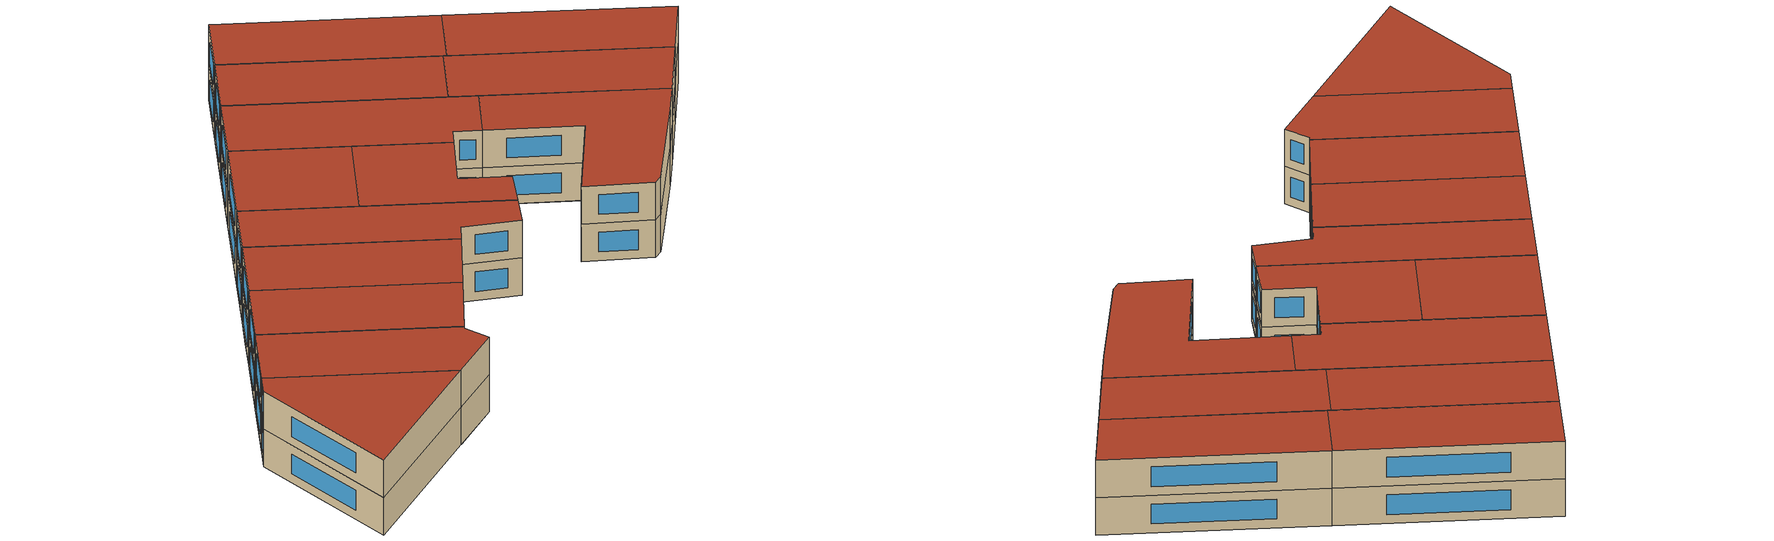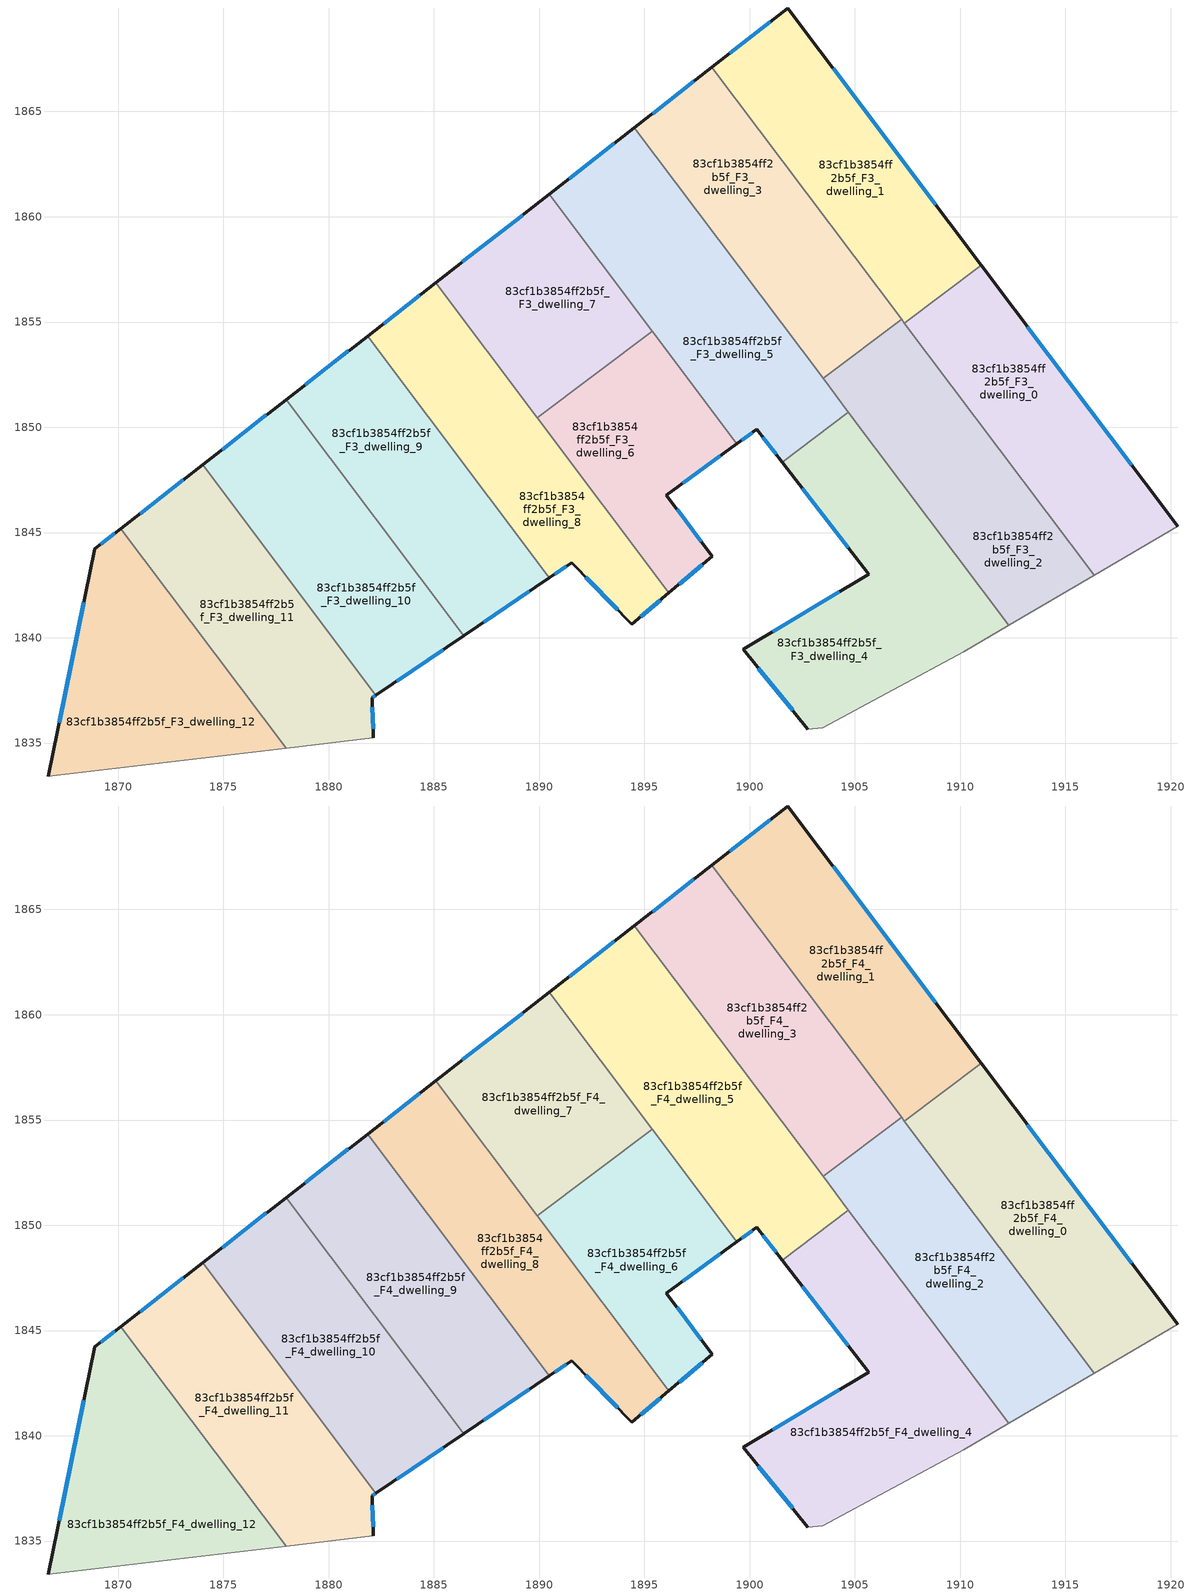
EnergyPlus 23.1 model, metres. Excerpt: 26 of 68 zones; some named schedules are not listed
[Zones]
83cf1b3854ff2b5f_F3_dwelling_0
 floor to 83cf1b3854ff2b5f_F2_dwelling_12 (EU_floor_Construction): 1911,1857.69 1919.33,1846.62 1913.15,1847.24 1908.19,1853.82 1908.38,1855.72 z9
 floor to 83cf1b3854ff2b5f_F2_dwelling_13 (EU_floor_Construction): 1919.33,1846.62 1920.33,1845.29 1916.36,1842.96 1913.15,1847.24 z9
 floor to 83cf1b3854ff2b5f_F2_dwelling_10 (EU_floor_Construction): 1908.38,1855.72 1908.19,1853.82 1907.35,1854.94 z9
 wall outside (EU_wall_Construction): 1920.33,1845.29 1911.01,1857.69 z9:12
 wall to 83cf1b3854ff2b5f_F3_dwelling_1 (EU_wall_Construction): 1911.01,1857.69 1907.35,1854.94 z9:12
 wall adiabatic (EU_wall_Construction): 1916.36,1842.96 1920.33,1845.29 z9:12
 wall to 83cf1b3854ff2b5f_F3_dwelling_2 (EU_wall_Construction): 1907.35,1854.94 1916.36,1842.96 z9:12
 window (EU_Window_Construction): 1918.14,1848.2 1913.2,1854.78 z9.7:11.3
83cf1b3854ff2b5f_F3_dwelling_1
 floor to 83cf1b3854ff2b5f_F2_dwelling_9 (EU_floor_Construction): 1903.36,1867.86 1908.86,1860.54 1908.39,1855.8 1906.57,1855.98 1902.69,1861.13 z9
 floor to 83cf1b3854ff2b5f_F2_dwelling_7 (EU_floor_Construction): 1901.81,1869.92 1903.36,1867.86 1902.69,1861.13 1898.21,1867.1 z9
 floor to 83cf1b3854ff2b5f_F2_dwelling_12 (EU_floor_Construction): 1908.86,1860.54 1911,1857.69 1908.38,1855.72 1908.39,1855.8 z9
 floor to 83cf1b3854ff2b5f_F2_dwelling_10 (EU_floor_Construction): 1908.39,1855.8 1908.38,1855.72 1907.35,1854.94 1906.57,1855.98 z9
 wall outside (EU_wall_Construction): 1911.01,1857.69 1901.81,1869.92 1898.21,1867.1 z9:12
 wall to 83cf1b3854ff2b5f_F3_dwelling_3 (EU_wall_Construction): 1898.21,1867.1 1907.22,1855.12 z9:12
 wall to 83cf1b3854ff2b5f_F3_dwelling_2 (EU_wall_Construction): 1907.22,1855.12 1907.35,1854.94 z9:12
 window (EU_Window_Construction): 1908.85,1860.56 1903.97,1867.05 / 1900.96,1869.25 1899.05,1867.76 z9.7:11.3
83cf1b3854ff2b5f_F3_dwelling_10
 floor to 83cf1b3854ff2b5f_F2_dwelling_0 (EU_floor_Construction): 1877.98,1851.31 1879.51,1849.27 1878.9,1843.03 1877.83,1843.13 1874.01,1848.22 z9
 floor to 83cf1b3854ff2b5f_F2_dwelling_4 (EU_floor_Construction): 1881.48,1846.65 1886.42,1840.09 1882.24,1837.27 1878.78,1841.87 1879.28,1846.87 z9
 floor to 83cf1b3854ff2b5f_F2_dwelling_3 (EU_floor_Construction): 1879.51,1849.27 1881.48,1846.65 1879.28,1846.87 z9
 floor to 83cf1b3854ff2b5f_F2_dwelling_1 (EU_floor_Construction): 1878.9,1843.03 1878.78,1841.87 1877.83,1843.13 z9
 wall outside (EU_wall_Construction): 1882.24,1837.27 1886.42,1840.09 / 1877.98,1851.31 1874.01,1848.22 z9:12
 wall to 83cf1b3854ff2b5f_F3_dwelling_9 (EU_wall_Construction): 1886.42,1840.09 1877.98,1851.31 z9:12
 wall to 83cf1b3854ff2b5f_F3_dwelling_11 (EU_wall_Construction): 1874.01,1848.22 1882.24,1837.27 z9:12
 window (EU_Window_Construction): 1883.22,1837.93 1885.44,1839.43 / 1877.04,1850.59 1874.94,1848.94 z9.7:11.3
83cf1b3854ff2b5f_F3_dwelling_11
 floor to 83cf1b3854ff2b5f_F2_dwelling_4 (EU_floor_Construction): 1878.78,1841.87 1882.24,1837.27 1882.06,1837.15 1882.13,1835.24 1878.08,1834.77 z9
 floor to 83cf1b3854ff2b5f_F2_dwelling_0 (EU_floor_Construction): 1874.01,1848.22 1877.83,1843.13 1871.19,1843.79 1870.13,1845.19 z9
 floor to 83cf1b3854ff2b5f_F2_dwelling_1 (EU_floor_Construction): 1877.83,1843.13 1878.78,1841.87 1878.35,1837.51 1875.71,1837.77 1871.19,1843.79 z9
 floor to 83cf1b3854ff2b5f_F2_dwelling_2 (EU_floor_Construction): 1878.35,1837.51 1878.08,1834.77 1877.98,1834.76 1875.71,1837.77 z9
 wall outside (EU_wall_Construction): 1874.01,1848.22 1870.13,1845.19 / 1882.13,1835.24 1882.06,1837.15 1882.24,1837.27 z9:12
 wall to 83cf1b3854ff2b5f_F3_dwelling_12 (EU_wall_Construction): 1870.13,1845.19 1877.98,1834.76 z9:12
 wall adiabatic (EU_wall_Construction): 1877.98,1834.76 1882.13,1835.24 z9:12
 window (EU_Window_Construction): 1873.1,1847.51 1871.04,1845.9 / 1882.1,1837.18 1882.2,1837.24 / 1882.11,1835.69 1882.08,1836.7 z9.7:11.3
83cf1b3854ff2b5f_F3_dwelling_12
 floor to 83cf1b3854ff2b5f_F2_dwelling_1 (EU_floor_Construction): 1871.19,1843.79 1875.71,1837.77 1867.73,1838.56 1868.85,1844.02 z9
 floor to 83cf1b3854ff2b5f_F2_dwelling_2 (EU_floor_Construction): 1875.71,1837.77 1877.98,1834.76 1866.68,1833.43 1867.73,1838.56 z9
 floor to 83cf1b3854ff2b5f_F2_dwelling_0 (EU_floor_Construction): 1870.13,1845.19 1871.19,1843.79 1868.85,1844.02 1868.89,1844.22 z9
 wall outside (EU_wall_Construction): 1870.13,1845.19 1868.89,1844.22 1866.68,1833.43 z9:12
 wall adiabatic (EU_wall_Construction): 1866.68,1833.43 1877.98,1834.76 z9:12
 window (EU_Window_Construction): 1868.37,1841.69 1867.2,1835.97 / 1869.84,1844.96 1869.18,1844.45 z9.7:11.3
83cf1b3854ff2b5f_F3_dwelling_2
 floor to 83cf1b3854ff2b5f_F2_dwelling_13 (EU_floor_Construction): 1913.15,1847.24 1916.36,1842.96 1912.31,1840.58 1907.52,1846.96 1907.6,1847.79 z9
 floor to 83cf1b3854ff2b5f_F2_dwelling_12 (EU_floor_Construction): 1908.19,1853.82 1913.15,1847.24 1907.6,1847.79 z9
 floor to 83cf1b3854ff2b5f_F2_dwelling_10 (EU_floor_Construction): 1907.22,1855.12 1908.19,1853.82 1907.52,1846.96 1903.48,1852.32 z9
 wall to 83cf1b3854ff2b5f_F3_dwelling_3 (EU_wall_Construction): 1907.22,1855.12 1903.48,1852.32 z9:12
 wall adiabatic (EU_wall_Construction): 1912.31,1840.58 1916.36,1842.96 z9:12
 wall to 83cf1b3854ff2b5f_F3_dwelling_4 (EU_wall_Construction): 1904.69,1850.72 1912.31,1840.58 z9:12
 wall to 83cf1b3854ff2b5f_F3_dwelling_5 (EU_wall_Construction): 1903.49,1852.32 1904.69,1850.72 z9:12
83cf1b3854ff2b5f_F3_dwelling_3
 floor to 83cf1b3854ff2b5f_F2_dwelling_7 (EU_floor_Construction): 1898.21,1867.1 1902.69,1861.13 1902.25,1856.65 1900.06,1856.86 1896.02,1862.24 1896.36,1865.66 z9
 floor to 83cf1b3854ff2b5f_F2_dwelling_9 (EU_floor_Construction): 1902.69,1861.13 1906.57,1855.98 1902.23,1856.41 1902.25,1856.65 z9
 floor to 83cf1b3854ff2b5f_F2_dwelling_5 (EU_floor_Construction): 1896.36,1865.66 1896.02,1862.24 1894.53,1864.23 z9
 floor to 83cf1b3854ff2b5f_F2_dwelling_8 (EU_floor_Construction): 1902.25,1856.65 1902.02,1854.27 1900.06,1856.86 z9
 floor to 83cf1b3854ff2b5f_F2_dwelling_10 (EU_floor_Construction): 1906.57,1855.98 1907.22,1855.12 1903.48,1852.32 1902.02,1854.27 1902.23,1856.41 z9
 wall outside (EU_wall_Construction): 1898.21,1867.1 1894.53,1864.23 z9:12
 wall to 83cf1b3854ff2b5f_F3_dwelling_5 (EU_wall_Construction): 1894.53,1864.23 1903.48,1852.32 z9:12
 window (EU_Window_Construction): 1897.34,1866.43 1895.39,1864.9 z9.7:11.3
83cf1b3854ff2b5f_F3_dwelling_4
 floor to 83cf1b3854ff2b5f_F2_dwelling_10 (EU_floor_Construction): 1904.69,1850.72 1907.52,1846.96 1907.24,1844.14 1907.08,1844.04 1907.04,1843.67 1906.72,1843.48 1906.68,1843.11 1906.63,1842.51 1906.14,1843.13 1905.88,1842.98 1905.69,1843.22 1905.56,1843.14 1901.54,1848.35 z9
 floor to 83cf1b3854ff2b5f_F2_dwelling_11 (EU_floor_Construction): 1906.14,1843.13 1907.02,1841.99 1906.57,1837.39 1903.48,1835.74 1902.76,1835.65 1899.68,1839.46 1905.66,1843.02 1905.56,1843.14 1905.69,1843.22 1905.88,1842.98 z9
 floor to 83cf1b3854ff2b5f_F2_dwelling_13 (EU_floor_Construction): 1907.52,1846.96 1912.31,1840.58 1910.17,1839.33 1906.57,1837.4 1907.02,1841.99 1906.63,1842.5 1906.68,1843.12 1906.72,1843.48 1907.04,1843.67 1907.08,1844.04 1907.24,1844.14 z9
 wall outside (EU_wall_Construction): 1901.54,1848.35 1905.66,1843.02 1899.68,1839.46 1902.76,1835.65 z9:12
 wall to 83cf1b3854ff2b5f_F3_dwelling_5 (EU_wall_Construction): 1904.69,1850.72 1901.54,1848.35 z9:12
 wall adiabatic (EU_wall_Construction): 1902.76,1835.65 1903.48,1835.74 1910.17,1839.33 1912.31,1840.58 z9:12
 window (EU_Window_Construction): 1904.25,1842.18 1901.09,1840.29 / 1902.51,1847.1 1904.69,1844.27 / 1900.41,1838.56 1902.04,1836.55 z9.7:11.3
83cf1b3854ff2b5f_F3_dwelling_5
 floor to 83cf1b3854ff2b5f_F2_dwelling_8 (EU_floor_Construction): 1900.06,1856.86 1902.02,1854.27 1901.44,1848.47 1900.34,1849.9 1899.39,1849.21 1895.27,1854.69 1895.53,1857.31 z9
 floor to 83cf1b3854ff2b5f_F2_dwelling_7 (EU_floor_Construction): 1896.02,1862.24 1900.06,1856.86 1895.53,1857.31 z9
 floor to 83cf1b3854ff2b5f_F2_dwelling_5 (EU_floor_Construction): 1894.53,1864.23 1896.02,1862.24 1895.27,1854.69 1890.47,1861.07 z9
 floor to 83cf1b3854ff2b5f_F2_dwelling_10 (EU_floor_Construction): 1902.02,1854.27 1904.69,1850.72 1901.54,1848.35 1901.44,1848.47 z9
 wall outside (EU_wall_Construction): 1894.53,1864.23 1890.47,1861.07 / 1899.39,1849.21 1900.34,1849.9 1901.54,1848.35 z9:12
 wall to 83cf1b3854ff2b5f_F3_dwelling_7 (EU_wall_Construction): 1890.47,1861.07 1895.37,1854.55 z9:12
 wall to 83cf1b3854ff2b5f_F3_dwelling_6 (EU_wall_Construction): 1895.37,1854.55 1899.39,1849.21 z9:12
 window (EU_Window_Construction): 1893.57,1863.49 1891.43,1861.81 / 1900.62,1849.54 1901.26,1848.71 / 1899.61,1849.38 1900.11,1849.74 z9.7:11.3
83cf1b3854ff2b5f_F3_dwelling_6
 floor to 83cf1b3854ff2b5f_F2_dwelling_6 (EU_floor_Construction): 1894.89,1850.83 1894.69,1848.81 1894.82,1848.63 1894.78,1848.19 1895.05,1847.84 1895.83,1846.81 1896.07,1846.98 1896.16,1846.86 1896.04,1846.77 1898.22,1843.88 1896.17,1842.14 1889.92,1850.45 1890.94,1851.22 z9
 floor to 83cf1b3854ff2b5f_F2_dwelling_5 (EU_floor_Construction): 1895.25,1854.46 1894.89,1850.83 1890.94,1851.22 z9
 floor to 83cf1b3854ff2b5f_F2_dwelling_8 (EU_floor_Construction): 1895.37,1854.55 1899.39,1849.21 1896.16,1846.86 1896.07,1846.98 1895.83,1846.81 1895.04,1847.84 1894.78,1848.19 1894.82,1848.63 1894.69,1848.81 1895.25,1854.46 z9
 wall outside (EU_wall_Construction): 1896.17,1842.14 1898.22,1843.88 1896.04,1846.77 1899.39,1849.21 z9:12
 wall to 83cf1b3854ff2b5f_F3_dwelling_7 (EU_wall_Construction): 1895.37,1854.55 1889.92,1850.45 z9:12
 wall to 83cf1b3854ff2b5f_F3_dwelling_8 (EU_wall_Construction): 1889.92,1850.45 1896.17,1842.14 z9:12
 window (EU_Window_Construction): 1897.71,1844.56 1896.55,1846.1 / 1896.65,1842.55 1897.74,1843.48 / 1896.82,1847.35 1898.6,1848.64 z9.7:11.3
83cf1b3854ff2b5f_F3_dwelling_7
 floor to 83cf1b3854ff2b5f_F2_dwelling_5 (EU_floor_Construction): 1890.47,1861.07 1895.27,1854.69 1895.25,1854.46 1890.94,1851.22 1889.21,1851.39 1887.77,1853.31 1888.37,1859.43 z9
 floor to 83cf1b3854ff2b5f_F2_dwelling_8 (EU_floor_Construction): 1895.27,1854.69 1895.37,1854.55 1895.25,1854.46 z9
 floor to 83cf1b3854ff2b5f_F2_dwelling_3 (EU_floor_Construction): 1888.37,1859.43 1887.77,1853.31 1885.09,1856.87 z9
 floor to 83cf1b3854ff2b5f_F2_dwelling_6 (EU_floor_Construction): 1890.94,1851.22 1889.92,1850.45 1889.21,1851.39 z9
 wall outside (EU_wall_Construction): 1890.47,1861.07 1885.09,1856.87 z9:12
 wall to 83cf1b3854ff2b5f_F3_dwelling_8 (EU_wall_Construction): 1885.09,1856.87 1889.92,1850.45 z9:12
 window (EU_Window_Construction): 1889.21,1860.08 1886.36,1857.85 z9.7:11.3
83cf1b3854ff2b5f_F3_dwelling_8
 floor to 83cf1b3854ff2b5f_F2_dwelling_6 (EU_floor_Construction): 1889.21,1851.39 1896.17,1842.14 1894.41,1840.65 1894.3,1840.76 1891.54,1843.56 1890.49,1842.85 1887.17,1847.26 1887.59,1851.55 z9
 floor to 83cf1b3854ff2b5f_F2_dwelling_3 (EU_floor_Construction): 1885.09,1856.87 1887.77,1853.31 1887.17,1847.26 1881.85,1854.33 z9
 floor to 83cf1b3854ff2b5f_F2_dwelling_5 (EU_floor_Construction): 1887.77,1853.31 1889.21,1851.39 1887.59,1851.55 z9
 wall outside (EU_wall_Construction): 1885.09,1856.87 1881.85,1854.33 / 1890.49,1842.85 1891.54,1843.56 1894.41,1840.65 1896.17,1842.14 z9:12
 wall to 83cf1b3854ff2b5f_F3_dwelling_9 (EU_wall_Construction): 1881.85,1854.33 1890.49,1842.85 z9:12
 window (EU_Window_Construction): 1884.33,1856.27 1882.61,1854.93 / 1894.82,1841 1895.75,1841.79 / 1892.22,1842.88 1893.74,1841.34 / 1890.74,1843.02 1891.29,1843.39 z9.7:11.3
83cf1b3854ff2b5f_F3_dwelling_9
 floor to 83cf1b3854ff2b5f_F2_dwelling_3 (EU_floor_Construction): 1881.85,1854.33 1887.17,1847.26 1887.06,1846.1 1881.48,1846.65 1879.51,1849.27 1879.86,1852.78 z9
 floor to 83cf1b3854ff2b5f_F2_dwelling_0 (EU_floor_Construction): 1879.86,1852.78 1879.51,1849.27 1877.98,1851.31 z9
 floor to 83cf1b3854ff2b5f_F2_dwelling_6 (EU_floor_Construction): 1887.17,1847.26 1890.49,1842.85 1886.46,1840.12 z9
 floor to 83cf1b3854ff2b5f_F2_dwelling_4 (EU_floor_Construction): 1887.06,1846.1 1886.46,1840.12 1886.42,1840.09 1881.48,1846.65 z9
 wall outside (EU_wall_Construction): 1886.42,1840.09 1890.49,1842.85 / 1881.85,1854.33 1877.98,1851.31 z9:12
 window (EU_Window_Construction): 1887.37,1840.74 1889.53,1842.2 / 1880.94,1853.62 1878.89,1852.02 z9.7:11.3
83cf1b3854ff2b5f_F4_dwelling_0
 floor to 83cf1b3854ff2b5f_F3_dwelling_0 (EU_floor_Construction): 1911.01,1857.69 1920.33,1845.29 1916.36,1842.96 1907.35,1854.94 z12
 wall outside (EU_wall_Construction): 1920.33,1845.29 1911.01,1857.69 z12:15
 wall to 83cf1b3854ff2b5f_F4_dwelling_1 (EU_wall_Construction): 1911.01,1857.69 1907.35,1854.94 z12:15
 wall adiabatic (EU_wall_Construction): 1916.36,1842.96 1920.33,1845.29 z12:15
 wall to 83cf1b3854ff2b5f_F4_dwelling_2 (EU_wall_Construction): 1907.35,1854.94 1916.36,1842.96 z12:15
 window (EU_Window_Construction): 1918.14,1848.2 1913.2,1854.78 z12.7:14.3
 roof outside (EU_roof_Construction): 1920.33,1845.29 1911.01,1857.69 1907.35,1854.94 1916.36,1842.96 z15
83cf1b3854ff2b5f_F4_dwelling_1
 floor to 83cf1b3854ff2b5f_F3_dwelling_1 (EU_floor_Construction): 1901.81,1869.92 1911.01,1857.69 1907.35,1854.94 1898.21,1867.1 z12
 wall outside (EU_wall_Construction): 1911.01,1857.69 1901.81,1869.92 1898.21,1867.1 z12:15
 wall to 83cf1b3854ff2b5f_F4_dwelling_3 (EU_wall_Construction): 1898.21,1867.1 1907.22,1855.12 z12:15
 wall to 83cf1b3854ff2b5f_F4_dwelling_2 (EU_wall_Construction): 1907.22,1855.12 1907.35,1854.94 z12:15
 window (EU_Window_Construction): 1908.85,1860.56 1903.97,1867.05 / 1900.96,1869.25 1899.05,1867.76 z12.7:14.3
 roof outside (EU_roof_Construction): 1911.01,1857.69 1901.81,1869.92 1898.21,1867.1 1907.35,1854.94 z15
83cf1b3854ff2b5f_F4_dwelling_10
 floor to 83cf1b3854ff2b5f_F3_dwelling_10 (EU_floor_Construction): 1877.98,1851.31 1886.42,1840.09 1882.24,1837.27 1874.01,1848.22 z12
 wall outside (EU_wall_Construction): 1882.24,1837.27 1886.42,1840.09 / 1877.98,1851.31 1874.01,1848.22 z12:15
 wall to 83cf1b3854ff2b5f_F4_dwelling_9 (EU_wall_Construction): 1886.42,1840.09 1877.98,1851.31 z12:15
 wall to 83cf1b3854ff2b5f_F4_dwelling_11 (EU_wall_Construction): 1874.01,1848.22 1882.24,1837.27 z12:15
 window (EU_Window_Construction): 1883.22,1837.93 1885.44,1839.43 / 1877.04,1850.59 1874.94,1848.94 z12.7:14.3
 roof outside (EU_roof_Construction): 1886.42,1840.09 1877.98,1851.31 1874.01,1848.22 1882.24,1837.27 z15
83cf1b3854ff2b5f_F4_dwelling_11
 floor to 83cf1b3854ff2b5f_F3_dwelling_11 (EU_floor_Construction): 1874.01,1848.22 1882.24,1837.27 1882.06,1837.15 1882.13,1835.24 1877.98,1834.76 1870.13,1845.19 z12
 wall outside (EU_wall_Construction): 1874.01,1848.22 1870.13,1845.19 / 1882.13,1835.24 1882.06,1837.15 1882.24,1837.27 z12:15
 wall to 83cf1b3854ff2b5f_F4_dwelling_12 (EU_wall_Construction): 1870.13,1845.19 1877.98,1834.76 z12:15
 wall adiabatic (EU_wall_Construction): 1877.98,1834.76 1882.13,1835.24 z12:15
 window (EU_Window_Construction): 1873.1,1847.51 1871.04,1845.9 / 1882.1,1837.18 1882.2,1837.24 / 1882.11,1835.69 1882.08,1836.7 z12.7:14.3
 roof outside (EU_roof_Construction): 1882.13,1835.24 1882.06,1837.15 1882.24,1837.27 1874.01,1848.22 1870.13,1845.19 1877.98,1834.76 z15
83cf1b3854ff2b5f_F4_dwelling_12
 floor to 83cf1b3854ff2b5f_F3_dwelling_12 (EU_floor_Construction): 1870.13,1845.19 1877.98,1834.76 1866.68,1833.43 1868.89,1844.22 z12
 wall outside (EU_wall_Construction): 1870.13,1845.19 1868.89,1844.22 1866.68,1833.43 z12:15
 wall adiabatic (EU_wall_Construction): 1866.68,1833.43 1877.98,1834.76 z12:15
 window (EU_Window_Construction): 1868.37,1841.69 1867.2,1835.97 / 1869.84,1844.96 1869.18,1844.45 z12.7:14.3
 roof outside (EU_roof_Construction): 1877.98,1834.76 1870.13,1845.19 1868.89,1844.22 1866.68,1833.43 z15
83cf1b3854ff2b5f_F4_dwelling_2
 floor to 83cf1b3854ff2b5f_F3_dwelling_2 (EU_floor_Construction): 1907.22,1855.12 1916.36,1842.96 1912.31,1840.58 1903.48,1852.32 z12
 wall to 83cf1b3854ff2b5f_F4_dwelling_3 (EU_wall_Construction): 1907.22,1855.12 1903.48,1852.32 z12:15
 wall adiabatic (EU_wall_Construction): 1912.31,1840.58 1916.36,1842.96 z12:15
 wall to 83cf1b3854ff2b5f_F4_dwelling_4 (EU_wall_Construction): 1904.69,1850.72 1912.31,1840.58 z12:15
 wall to 83cf1b3854ff2b5f_F4_dwelling_5 (EU_wall_Construction): 1903.49,1852.32 1904.69,1850.72 z12:15
 roof outside (EU_roof_Construction): 1916.36,1842.96 1907.22,1855.12 1903.48,1852.32 1912.31,1840.58 z15
83cf1b3854ff2b5f_F4_dwelling_3
 floor to 83cf1b3854ff2b5f_F3_dwelling_3 (EU_floor_Construction): 1898.21,1867.1 1907.22,1855.12 1903.48,1852.32 1894.53,1864.23 z12
 wall outside (EU_wall_Construction): 1898.21,1867.1 1894.53,1864.23 z12:15
 wall to 83cf1b3854ff2b5f_F4_dwelling_5 (EU_wall_Construction): 1894.53,1864.23 1903.48,1852.32 z12:15
 window (EU_Window_Construction): 1897.34,1866.43 1895.39,1864.9 z12.7:14.3
 roof outside (EU_roof_Construction): 1907.22,1855.12 1898.21,1867.1 1894.53,1864.23 1903.48,1852.32 z15
83cf1b3854ff2b5f_F4_dwelling_4
 floor to 83cf1b3854ff2b5f_F3_dwelling_4 (EU_floor_Construction): 1904.69,1850.72 1912.31,1840.58 1910.17,1839.33 1903.48,1835.74 1902.76,1835.65 1899.68,1839.46 1905.66,1843.02 1901.54,1848.35 z12
 wall outside (EU_wall_Construction): 1901.54,1848.35 1905.66,1843.02 1899.68,1839.46 1902.76,1835.65 z12:15
 wall to 83cf1b3854ff2b5f_F4_dwelling_5 (EU_wall_Construction): 1904.69,1850.72 1901.54,1848.35 z12:15
 wall adiabatic (EU_wall_Construction): 1902.76,1835.65 1903.48,1835.74 1910.17,1839.33 1912.31,1840.58 z12:15
 window (EU_Window_Construction): 1904.25,1842.18 1901.09,1840.29 / 1902.51,1847.1 1904.69,1844.27 / 1900.41,1838.56 1902.04,1836.55 z12.7:14.3
 roof outside (EU_roof_Construction): 1910.17,1839.33 1912.31,1840.58 1904.69,1850.72 1901.54,1848.35 1905.66,1843.02 1899.68,1839.46 1902.76,1835.65 1903.48,1835.74 z15
83cf1b3854ff2b5f_F4_dwelling_5
 floor to 83cf1b3854ff2b5f_F3_dwelling_5 (EU_floor_Construction): 1894.53,1864.23 1904.69,1850.72 1901.54,1848.35 1900.34,1849.9 1899.39,1849.21 1890.47,1861.07 z12
 wall outside (EU_wall_Construction): 1894.53,1864.23 1890.47,1861.07 / 1899.39,1849.21 1900.34,1849.9 1901.54,1848.35 z12:15
 wall to 83cf1b3854ff2b5f_F4_dwelling_7 (EU_wall_Construction): 1890.47,1861.07 1895.37,1854.55 z12:15
 wall to 83cf1b3854ff2b5f_F4_dwelling_6 (EU_wall_Construction): 1895.37,1854.55 1899.39,1849.21 z12:15
 window (EU_Window_Construction): 1893.57,1863.49 1891.43,1861.81 / 1900.62,1849.54 1901.26,1848.71 / 1899.61,1849.38 1900.11,1849.74 z12.7:14.3
 roof outside (EU_roof_Construction): 1904.69,1850.72 1894.53,1864.23 1890.47,1861.07 1899.39,1849.21 1900.34,1849.9 1901.54,1848.35 z15
83cf1b3854ff2b5f_F4_dwelling_6
 floor to 83cf1b3854ff2b5f_F3_dwelling_6 (EU_floor_Construction): 1895.37,1854.55 1899.39,1849.21 1896.04,1846.77 1898.22,1843.88 1896.17,1842.14 1889.92,1850.45 z12
 wall outside (EU_wall_Construction): 1896.17,1842.14 1898.22,1843.88 1896.04,1846.77 1899.39,1849.21 z12:15
 wall to 83cf1b3854ff2b5f_F4_dwelling_7 (EU_wall_Construction): 1895.37,1854.55 1889.92,1850.45 z12:15
 wall to 83cf1b3854ff2b5f_F4_dwelling_8 (EU_wall_Construction): 1889.92,1850.45 1896.17,1842.14 z12:15
 window (EU_Window_Construction): 1897.71,1844.56 1896.55,1846.1 / 1896.65,1842.55 1897.74,1843.48 / 1896.82,1847.35 1898.6,1848.64 z12.7:14.3
 roof outside (EU_roof_Construction): 1898.22,1843.88 1896.04,1846.77 1899.39,1849.21 1895.37,1854.55 1889.92,1850.45 1896.17,1842.14 z15
83cf1b3854ff2b5f_F4_dwelling_7
 floor to 83cf1b3854ff2b5f_F3_dwelling_7 (EU_floor_Construction): 1890.47,1861.07 1895.37,1854.55 1889.92,1850.45 1885.09,1856.87 z12
 wall outside (EU_wall_Construction): 1890.47,1861.07 1885.09,1856.87 z12:15
 wall to 83cf1b3854ff2b5f_F4_dwelling_8 (EU_wall_Construction): 1885.09,1856.87 1889.92,1850.45 z12:15
 window (EU_Window_Construction): 1889.21,1860.08 1886.36,1857.85 z12.7:14.3
 roof outside (EU_roof_Construction): 1895.37,1854.55 1890.47,1861.07 1885.09,1856.87 1889.92,1850.45 z15
83cf1b3854ff2b5f_F4_dwelling_8
 floor to 83cf1b3854ff2b5f_F3_dwelling_8 (EU_floor_Construction): 1885.09,1856.87 1896.17,1842.14 1894.41,1840.65 1891.54,1843.56 1890.49,1842.85 1881.85,1854.33 z12
 wall outside (EU_wall_Construction): 1885.09,1856.87 1881.85,1854.33 / 1890.49,1842.85 1891.54,1843.56 1894.41,1840.65 1896.17,1842.14 z12:15
 wall to 83cf1b3854ff2b5f_F4_dwelling_9 (EU_wall_Construction): 1881.85,1854.33 1890.49,1842.85 z12:15
 window (EU_Window_Construction): 1884.33,1856.27 1882.61,1854.93 / 1894.82,1841 1895.75,1841.79 / 1892.22,1842.88 1893.74,1841.34 / 1890.74,1843.02 1891.29,1843.39 z12.7:14.3
 roof outside (EU_roof_Construction): 1896.17,1842.14 1885.09,1856.87 1881.85,1854.33 1890.49,1842.85 1891.54,1843.56 1894.41,1840.65 z15
83cf1b3854ff2b5f_F4_dwelling_9
 floor to 83cf1b3854ff2b5f_F3_dwelling_9 (EU_floor_Construction): 1881.85,1854.33 1890.49,1842.85 1886.42,1840.09 1877.98,1851.31 z12
 wall outside (EU_wall_Construction): 1886.42,1840.09 1890.49,1842.85 / 1881.85,1854.33 1877.98,1851.31 z12:15
 window (EU_Window_Construction): 1887.37,1840.74 1889.53,1842.2 / 1880.94,1853.62 1878.89,1852.02 z12.7:14.3
 roof outside (EU_roof_Construction): 1890.49,1842.85 1881.85,1854.33 1877.98,1851.31 1886.42,1840.09 z15
[Building]
EU S2 Campaign: North Axis=0; Terrain=City; Solar Distribution=FullExterior
[Site:Location]
Budapest.Ferenc.Liszt.Intl.AP: Latitude=47.437; Longitude=19.256; Time Zone=1; Elevation=185
[SizingPeriod:WeatherFileDays]
AnnualSizingPeriod: Begin Month=1; Begin Day of Month=1; End Month=12; End Day of Month=31; Day of Week for Start Day=Monday; Use Weather File Daylight Saving Period=No; Use Weather File Rain and Snow Indicators=No
[MATERIAL]
EU_InternalMass_Material: Roughness=MediumRough; Thickness=0.1; Conductivity=1; Density=1800; Specific Heat=900; Thermal Absorptance=0.9; Solar Absorptance=0.7; Visible Absorptance=0.7
[MATERIAL:NOMASS] Roughness=MediumRough; Thermal Absorptance=0.9; Solar Absorptance=0.7; Visible Absorptance=0.7
Name | Thermal Resistance
EU_wall_NoMass | 0.832559
EU_roof_NoMass | 1.39638
EU_floor_NoMass | 0.872794
[WINDOWMATERIAL:SIMPLEGLAZINGSYSTEM]
EU_Window_SimpleGlazing: UFactor=2.79869; Solar Heat Gain Coefficient=0.75; Visible Transmittance=0.75
[CONSTRUCTION]
EU_wall_Construction: EU_wall_NoMass
EU_roof_Construction: EU_roof_NoMass
EU_floor_Construction: EU_floor_NoMass
EU_Window_Construction: EU_Window_SimpleGlazing
EU_InternalMass_Construction: EU_InternalMass_Material
[ZONE] Type=1; Multiplier=1; Ceiling Height=autocalculate; Floor Area=autocalculate; Part of Total Floor Area=Yes
Name | Volume
83cf1b3854ff2b5f_F3_dwelling_0; 83cf1b3854ff2b5f_F4_dwelling_0 | 209.294
83cf1b3854ff2b5f_F3_dwelling_1; 83cf1b3854ff2b5f_F4_dwelling_1 | 209.316
83cf1b3854ff2b5f_F3_dwelling_10; 83cf1b3854ff2b5f_F4_dwelling_10 | 209.279
83cf1b3854ff2b5f_F3_dwelling_11; 83cf1b3854ff2b5f_F4_dwelling_11 | 209.296
83cf1b3854ff2b5f_F3_dwelling_12; 83cf1b3854ff2b5f_F4_dwelling_12 | 209.299
83cf1b3854ff2b5f_F3_dwelling_2; 83cf1b3854ff2b5f_F4_dwelling_2 | 209.302
83cf1b3854ff2b5f_F3_dwelling_3; 83cf1b3854ff2b5f_F4_dwelling_3 | 209.286
83cf1b3854ff2b5f_F3_dwelling_4; 83cf1b3854ff2b5f_F4_dwelling_4 | 252.909
83cf1b3854ff2b5f_F3_dwelling_5; 83cf1b3854ff2b5f_F4_dwelling_5 | 252.915
83cf1b3854ff2b5f_F3_dwelling_6; 83cf1b3854ff2b5f_F4_dwelling_6 | 165.664
83cf1b3854ff2b5f_F3_dwelling_7; 83cf1b3854ff2b5f_F4_dwelling_7 | 165.675
83cf1b3854ff2b5f_F3_dwelling_8; 83cf1b3854ff2b5f_F4_dwelling_8 | 209.282
83cf1b3854ff2b5f_F3_dwelling_9; 83cf1b3854ff2b5f_F4_dwelling_9 | 209.298
[INTERNALMASS] Construction=EU_InternalMass_Construction
Name | Zone or ZoneList | Surface Area
83cf1b3854ff2b5f_F3_dwelling_0_EU_InternalMass | 83cf1b3854ff2b5f_F3_dwelling_0 | 69.7646
83cf1b3854ff2b5f_F3_dwelling_1_EU_InternalMass | 83cf1b3854ff2b5f_F3_dwelling_1 | 69.7726
83cf1b3854ff2b5f_F3_dwelling_2_EU_InternalMass | 83cf1b3854ff2b5f_F3_dwelling_2 | 69.7681
83cf1b3854ff2b5f_F3_dwelling_3_EU_InternalMass | 83cf1b3854ff2b5f_F3_dwelling_3 | 69.7624
83cf1b3854ff2b5f_F3_dwelling_4_EU_InternalMass | 83cf1b3854ff2b5f_F3_dwelling_4 | 84.3022
83cf1b3854ff2b5f_F3_dwelling_5_EU_InternalMass | 83cf1b3854ff2b5f_F3_dwelling_5 | 84.3048
83cf1b3854ff2b5f_F3_dwelling_6_EU_InternalMass | 83cf1b3854ff2b5f_F3_dwelling_6 | 55.2216
83cf1b3854ff2b5f_F3_dwelling_7_EU_InternalMass | 83cf1b3854ff2b5f_F3_dwelling_7 | 55.2255
83cf1b3854ff2b5f_F3_dwelling_8_EU_InternalMass | 83cf1b3854ff2b5f_F3_dwelling_8 | 69.7607
83cf1b3854ff2b5f_F3_dwelling_9_EU_InternalMass | 83cf1b3854ff2b5f_F3_dwelling_9 | 69.7662
83cf1b3854ff2b5f_F3_dwelling_10_EU_InternalMass | 83cf1b3854ff2b5f_F3_dwelling_10 | 69.7597
83cf1b3854ff2b5f_F3_dwelling_11_EU_InternalMass | 83cf1b3854ff2b5f_F3_dwelling_11 | 69.7653
83cf1b3854ff2b5f_F3_dwelling_12_EU_InternalMass | 83cf1b3854ff2b5f_F3_dwelling_12 | 69.7665
83cf1b3854ff2b5f_F4_dwelling_0_EU_InternalMass | 83cf1b3854ff2b5f_F4_dwelling_0 | 69.7646
83cf1b3854ff2b5f_F4_dwelling_1_EU_InternalMass | 83cf1b3854ff2b5f_F4_dwelling_1 | 69.7726
83cf1b3854ff2b5f_F4_dwelling_2_EU_InternalMass | 83cf1b3854ff2b5f_F4_dwelling_2 | 69.7681
83cf1b3854ff2b5f_F4_dwelling_3_EU_InternalMass | 83cf1b3854ff2b5f_F4_dwelling_3 | 69.7624
83cf1b3854ff2b5f_F4_dwelling_4_EU_InternalMass | 83cf1b3854ff2b5f_F4_dwelling_4 | 84.3022
83cf1b3854ff2b5f_F4_dwelling_5_EU_InternalMass | 83cf1b3854ff2b5f_F4_dwelling_5 | 84.3048
83cf1b3854ff2b5f_F4_dwelling_6_EU_InternalMass | 83cf1b3854ff2b5f_F4_dwelling_6 | 55.2216
83cf1b3854ff2b5f_F4_dwelling_7_EU_InternalMass | 83cf1b3854ff2b5f_F4_dwelling_7 | 55.2255
83cf1b3854ff2b5f_F4_dwelling_8_EU_InternalMass | 83cf1b3854ff2b5f_F4_dwelling_8 | 69.7607
83cf1b3854ff2b5f_F4_dwelling_9_EU_InternalMass | 83cf1b3854ff2b5f_F4_dwelling_9 | 69.7662
83cf1b3854ff2b5f_F4_dwelling_10_EU_InternalMass | 83cf1b3854ff2b5f_F4_dwelling_10 | 69.7597
83cf1b3854ff2b5f_F4_dwelling_11_EU_InternalMass | 83cf1b3854ff2b5f_F4_dwelling_11 | 69.7653
83cf1b3854ff2b5f_F4_dwelling_12_EU_InternalMass | 83cf1b3854ff2b5f_F4_dwelling_12 | 69.7665
[OTHEREQUIPMENT] Fuel Type=Electricity; Design Level Calculation Method=Watts/Area; Power per Zone Floor Area=1; Fraction Latent=0; Fraction Radiant=0; Fraction Lost=0; Carbon Dioxide Generation Rate=0; EndUse Subcategory=EU_Step8_InternalGains
Name | Zone or ZoneList or Space or SpaceList | Schedule
EU_Step8_InternalGain_83cf1b3854ff2b5f_F3_dwelling_0_f000 | 83cf1b3854ff2b5f_F3_dwelling_0 | EU_Step8_GainSchedule_83cf1b3854ff2b5f_F3_dwelling_0_f000
EU_Step8_InternalGain_83cf1b3854ff2b5f_F3_dwelling_1_f000 | 83cf1b3854ff2b5f_F3_dwelling_1 | EU_Step8_GainSchedule_83cf1b3854ff2b5f_F3_dwelling_1_f000
EU_Step8_InternalGain_83cf1b3854ff2b5f_F3_dwelling_2_f000 | 83cf1b3854ff2b5f_F3_dwelling_2 | EU_Step8_GainSchedule_83cf1b3854ff2b5f_F3_dwelling_2_f000
EU_Step8_InternalGain_83cf1b3854ff2b5f_F3_dwelling_3_f000 | 83cf1b3854ff2b5f_F3_dwelling_3 | EU_Step8_GainSchedule_83cf1b3854ff2b5f_F3_dwelling_3_f000
EU_Step8_InternalGain_83cf1b3854ff2b5f_F3_dwelling_4_f000 | 83cf1b3854ff2b5f_F3_dwelling_4 | EU_Step8_GainSchedule_83cf1b3854ff2b5f_F3_dwelling_4_f000
EU_Step8_InternalGain_83cf1b3854ff2b5f_F3_dwelling_5_f000 | 83cf1b3854ff2b5f_F3_dwelling_5 | EU_Step8_GainSchedule_83cf1b3854ff2b5f_F3_dwelling_5_f000
EU_Step8_InternalGain_83cf1b3854ff2b5f_F3_dwelling_6_f000 | 83cf1b3854ff2b5f_F3_dwelling_6 | EU_Step8_GainSchedule_83cf1b3854ff2b5f_F3_dwelling_6_f000
EU_Step8_InternalGain_83cf1b3854ff2b5f_F3_dwelling_7_f000 | 83cf1b3854ff2b5f_F3_dwelling_7 | EU_Step8_GainSchedule_83cf1b3854ff2b5f_F3_dwelling_7_f000
EU_Step8_InternalGain_83cf1b3854ff2b5f_F3_dwelling_8_f000 | 83cf1b3854ff2b5f_F3_dwelling_8 | EU_Step8_GainSchedule_83cf1b3854ff2b5f_F3_dwelling_8_f000
EU_Step8_InternalGain_83cf1b3854ff2b5f_F3_dwelling_9_f000 | 83cf1b3854ff2b5f_F3_dwelling_9 | EU_Step8_GainSchedule_83cf1b3854ff2b5f_F3_dwelling_9_f000
EU_Step8_InternalGain_83cf1b3854ff2b5f_F3_dwelling_10_f000 | 83cf1b3854ff2b5f_F3_dwelling_10 | EU_Step8_GainSchedule_83cf1b3854ff2b5f_F3_dwelling_10_f000
EU_Step8_InternalGain_83cf1b3854ff2b5f_F3_dwelling_11_f000 | 83cf1b3854ff2b5f_F3_dwelling_11 | EU_Step8_GainSchedule_83cf1b3854ff2b5f_F3_dwelling_11_f000
EU_Step8_InternalGain_83cf1b3854ff2b5f_F3_dwelling_12_f000 | 83cf1b3854ff2b5f_F3_dwelling_12 | EU_Step8_GainSchedule_83cf1b3854ff2b5f_F3_dwelling_12_f000
EU_Step8_InternalGain_83cf1b3854ff2b5f_F4_dwelling_0_f000 | 83cf1b3854ff2b5f_F4_dwelling_0 | EU_Step8_GainSchedule_83cf1b3854ff2b5f_F4_dwelling_0_f000
EU_Step8_InternalGain_83cf1b3854ff2b5f_F4_dwelling_1_f000 | 83cf1b3854ff2b5f_F4_dwelling_1 | EU_Step8_GainSchedule_83cf1b3854ff2b5f_F4_dwelling_1_f000
EU_Step8_InternalGain_83cf1b3854ff2b5f_F4_dwelling_2_f000 | 83cf1b3854ff2b5f_F4_dwelling_2 | EU_Step8_GainSchedule_83cf1b3854ff2b5f_F4_dwelling_2_f000
EU_Step8_InternalGain_83cf1b3854ff2b5f_F4_dwelling_3_f000 | 83cf1b3854ff2b5f_F4_dwelling_3 | EU_Step8_GainSchedule_83cf1b3854ff2b5f_F4_dwelling_3_f000
EU_Step8_InternalGain_83cf1b3854ff2b5f_F4_dwelling_4_f000 | 83cf1b3854ff2b5f_F4_dwelling_4 | EU_Step8_GainSchedule_83cf1b3854ff2b5f_F4_dwelling_4_f000
EU_Step8_InternalGain_83cf1b3854ff2b5f_F4_dwelling_5_f000 | 83cf1b3854ff2b5f_F4_dwelling_5 | EU_Step8_GainSchedule_83cf1b3854ff2b5f_F4_dwelling_5_f000
EU_Step8_InternalGain_83cf1b3854ff2b5f_F4_dwelling_6_f000 | 83cf1b3854ff2b5f_F4_dwelling_6 | EU_Step8_GainSchedule_83cf1b3854ff2b5f_F4_dwelling_6_f000
EU_Step8_InternalGain_83cf1b3854ff2b5f_F4_dwelling_7_f000 | 83cf1b3854ff2b5f_F4_dwelling_7 | EU_Step8_GainSchedule_83cf1b3854ff2b5f_F4_dwelling_7_f000
EU_Step8_InternalGain_83cf1b3854ff2b5f_F4_dwelling_8_f000 | 83cf1b3854ff2b5f_F4_dwelling_8 | EU_Step8_GainSchedule_83cf1b3854ff2b5f_F4_dwelling_8_f000
EU_Step8_InternalGain_83cf1b3854ff2b5f_F4_dwelling_9_f000 | 83cf1b3854ff2b5f_F4_dwelling_9 | EU_Step8_GainSchedule_83cf1b3854ff2b5f_F4_dwelling_9_f000
EU_Step8_InternalGain_83cf1b3854ff2b5f_F4_dwelling_10_f000 | 83cf1b3854ff2b5f_F4_dwelling_10 | EU_Step8_GainSchedule_83cf1b3854ff2b5f_F4_dwelling_10_f000
EU_Step8_InternalGain_83cf1b3854ff2b5f_F4_dwelling_11_f000 | 83cf1b3854ff2b5f_F4_dwelling_11 | EU_Step8_GainSchedule_83cf1b3854ff2b5f_F4_dwelling_11_f000
EU_Step8_InternalGain_83cf1b3854ff2b5f_F4_dwelling_12_f000 | 83cf1b3854ff2b5f_F4_dwelling_12 | EU_Step8_GainSchedule_83cf1b3854ff2b5f_F4_dwelling_12_f000
[ZONEVENTILATION:DESIGNFLOWRATE] Schedule=EU_AlwaysOn; Design Flow Rate Calculation Method=AirChanges/Hour; Air Changes per Hour=0.475469; Ventilation Type=Natural; Fan Pressure Rise=0; Fan Total Efficiency=1; Constant Term Coefficient=1; Temperature Term Coefficient=0; Velocity Term Coefficient=0; Velocity Squared Term Coefficient=0; Minimum Indoor Temperature=-100; Maximum Indoor Temperature=100; Delta Temperature=-100; Minimum Outdoor Temperature=-100; Maximum Outdoor Temperature=100; Maximum Wind Speed=40
Name | Zone or ZoneList or Space or SpaceList
EU_ConstantAir_83cf1b3854ff2b5f_F3_dwelling_0 | 83cf1b3854ff2b5f_F3_dwelling_0
EU_ConstantAir_83cf1b3854ff2b5f_F3_dwelling_1 | 83cf1b3854ff2b5f_F3_dwelling_1
EU_ConstantAir_83cf1b3854ff2b5f_F3_dwelling_2 | 83cf1b3854ff2b5f_F3_dwelling_2
EU_ConstantAir_83cf1b3854ff2b5f_F3_dwelling_3 | 83cf1b3854ff2b5f_F3_dwelling_3
EU_ConstantAir_83cf1b3854ff2b5f_F3_dwelling_4 | 83cf1b3854ff2b5f_F3_dwelling_4
EU_ConstantAir_83cf1b3854ff2b5f_F3_dwelling_5 | 83cf1b3854ff2b5f_F3_dwelling_5
EU_ConstantAir_83cf1b3854ff2b5f_F3_dwelling_6 | 83cf1b3854ff2b5f_F3_dwelling_6
EU_ConstantAir_83cf1b3854ff2b5f_F3_dwelling_7 | 83cf1b3854ff2b5f_F3_dwelling_7
EU_ConstantAir_83cf1b3854ff2b5f_F3_dwelling_8 | 83cf1b3854ff2b5f_F3_dwelling_8
EU_ConstantAir_83cf1b3854ff2b5f_F3_dwelling_9 | 83cf1b3854ff2b5f_F3_dwelling_9
EU_ConstantAir_83cf1b3854ff2b5f_F3_dwelling_10 | 83cf1b3854ff2b5f_F3_dwelling_10
EU_ConstantAir_83cf1b3854ff2b5f_F3_dwelling_11 | 83cf1b3854ff2b5f_F3_dwelling_11
EU_ConstantAir_83cf1b3854ff2b5f_F3_dwelling_12 | 83cf1b3854ff2b5f_F3_dwelling_12
EU_ConstantAir_83cf1b3854ff2b5f_F4_dwelling_0 | 83cf1b3854ff2b5f_F4_dwelling_0
EU_ConstantAir_83cf1b3854ff2b5f_F4_dwelling_1 | 83cf1b3854ff2b5f_F4_dwelling_1
EU_ConstantAir_83cf1b3854ff2b5f_F4_dwelling_2 | 83cf1b3854ff2b5f_F4_dwelling_2
EU_ConstantAir_83cf1b3854ff2b5f_F4_dwelling_3 | 83cf1b3854ff2b5f_F4_dwelling_3
EU_ConstantAir_83cf1b3854ff2b5f_F4_dwelling_4 | 83cf1b3854ff2b5f_F4_dwelling_4
EU_ConstantAir_83cf1b3854ff2b5f_F4_dwelling_5 | 83cf1b3854ff2b5f_F4_dwelling_5
EU_ConstantAir_83cf1b3854ff2b5f_F4_dwelling_6 | 83cf1b3854ff2b5f_F4_dwelling_6
EU_ConstantAir_83cf1b3854ff2b5f_F4_dwelling_7 | 83cf1b3854ff2b5f_F4_dwelling_7
EU_ConstantAir_83cf1b3854ff2b5f_F4_dwelling_8 | 83cf1b3854ff2b5f_F4_dwelling_8
EU_ConstantAir_83cf1b3854ff2b5f_F4_dwelling_9 | 83cf1b3854ff2b5f_F4_dwelling_9
EU_ConstantAir_83cf1b3854ff2b5f_F4_dwelling_10 | 83cf1b3854ff2b5f_F4_dwelling_10
EU_ConstantAir_83cf1b3854ff2b5f_F4_dwelling_11 | 83cf1b3854ff2b5f_F4_dwelling_11
EU_ConstantAir_83cf1b3854ff2b5f_F4_dwelling_12 | 83cf1b3854ff2b5f_F4_dwelling_12
[HVACTEMPLATE:ZONE:IDEALLOADSAIRSYSTEM] System Availability Schedule=EU_AlwaysOn; Maximum Heating Supply Air Temperature=50; Minimum Cooling Supply Air Temperature=13; Maximum Heating Supply Air Humidity Ratio=0.0156; Minimum Cooling Supply Air Humidity Ratio=0.0077; Heating Limit=NoLimit; Cooling Limit=NoLimit; Heating Availability Schedule=EU_AlwaysOn; Cooling Availability Schedule=EU_CoolingOff; Dehumidification Control Type=ConstantSensibleHeatRatio; Cooling Sensible Heat Ratio=0.7; Dehumidification Setpoint=60; Humidification Control Type=None; Humidification Setpoint=30; Outdoor Air Method=None; Outdoor Air Flow Rate per Person=0.00944; Outdoor Air Flow Rate per Zone Floor Area=0; Outdoor Air Flow Rate per Zone=0; Demand Controlled Ventilation Type=None; Outdoor Air Economizer Type=NoEconomizer; Heat Recovery Type=None; Sensible Heat Recovery Effectiveness=0.7; Latent Heat Recovery Effectiveness=0.65
Name | Template Thermostat
83cf1b3854ff2b5f_F3_dwelling_0 | EU_HeatOnly_83cf1b3854ff2b5f_F3_dwelling_0
83cf1b3854ff2b5f_F3_dwelling_1 | EU_HeatOnly_83cf1b3854ff2b5f_F3_dwelling_1
83cf1b3854ff2b5f_F3_dwelling_2 | EU_HeatOnly_83cf1b3854ff2b5f_F3_dwelling_2
83cf1b3854ff2b5f_F3_dwelling_3 | EU_HeatOnly_83cf1b3854ff2b5f_F3_dwelling_3
83cf1b3854ff2b5f_F3_dwelling_4 | EU_HeatOnly_83cf1b3854ff2b5f_F3_dwelling_4
83cf1b3854ff2b5f_F3_dwelling_5 | EU_HeatOnly_83cf1b3854ff2b5f_F3_dwelling_5
83cf1b3854ff2b5f_F3_dwelling_6 | EU_HeatOnly_83cf1b3854ff2b5f_F3_dwelling_6
83cf1b3854ff2b5f_F3_dwelling_7 | EU_HeatOnly_83cf1b3854ff2b5f_F3_dwelling_7
83cf1b3854ff2b5f_F3_dwelling_8 | EU_HeatOnly_83cf1b3854ff2b5f_F3_dwelling_8
83cf1b3854ff2b5f_F3_dwelling_9 | EU_HeatOnly_83cf1b3854ff2b5f_F3_dwelling_9
83cf1b3854ff2b5f_F3_dwelling_10 | EU_HeatOnly_83cf1b3854ff2b5f_F3_dwelling_10
83cf1b3854ff2b5f_F3_dwelling_11 | EU_HeatOnly_83cf1b3854ff2b5f_F3_dwelling_11
83cf1b3854ff2b5f_F3_dwelling_12 | EU_HeatOnly_83cf1b3854ff2b5f_F3_dwelling_12
83cf1b3854ff2b5f_F4_dwelling_0 | EU_HeatOnly_83cf1b3854ff2b5f_F4_dwelling_0
83cf1b3854ff2b5f_F4_dwelling_1 | EU_HeatOnly_83cf1b3854ff2b5f_F4_dwelling_1
83cf1b3854ff2b5f_F4_dwelling_2 | EU_HeatOnly_83cf1b3854ff2b5f_F4_dwelling_2
83cf1b3854ff2b5f_F4_dwelling_3 | EU_HeatOnly_83cf1b3854ff2b5f_F4_dwelling_3
83cf1b3854ff2b5f_F4_dwelling_4 | EU_HeatOnly_83cf1b3854ff2b5f_F4_dwelling_4
83cf1b3854ff2b5f_F4_dwelling_5 | EU_HeatOnly_83cf1b3854ff2b5f_F4_dwelling_5
83cf1b3854ff2b5f_F4_dwelling_6 | EU_HeatOnly_83cf1b3854ff2b5f_F4_dwelling_6
83cf1b3854ff2b5f_F4_dwelling_7 | EU_HeatOnly_83cf1b3854ff2b5f_F4_dwelling_7
83cf1b3854ff2b5f_F4_dwelling_8 | EU_HeatOnly_83cf1b3854ff2b5f_F4_dwelling_8
83cf1b3854ff2b5f_F4_dwelling_9 | EU_HeatOnly_83cf1b3854ff2b5f_F4_dwelling_9
83cf1b3854ff2b5f_F4_dwelling_10 | EU_HeatOnly_83cf1b3854ff2b5f_F4_dwelling_10
83cf1b3854ff2b5f_F4_dwelling_11 | EU_HeatOnly_83cf1b3854ff2b5f_F4_dwelling_11
83cf1b3854ff2b5f_F4_dwelling_12 | EU_HeatOnly_83cf1b3854ff2b5f_F4_dwelling_12
[SIZING:ZONE] Zone Cooling Design Supply Air Temperature Input Method=SupplyAirTemperature; Zone Cooling Design Supply Air Temperature=13; Zone Heating Design Supply Air Temperature Input Method=SupplyAirTemperature; Zone Heating Design Supply Air Temperature=50; Zone Cooling Design Supply Air Humidity Ratio=0.008; Zone Heating Design Supply Air Humidity Ratio=0.008; Cooling Design Air Flow Method=DesignDay; Cooling Design Air Flow Rate=0; Cooling Minimum Air Flow per Zone Floor Area=0.000762; Cooling Minimum Air Flow=0; Cooling Minimum Air Flow Fraction=0.2; Heating Design Air Flow Method=DesignDay; Heating Design Air Flow Rate=0; Heating Maximum Air Flow per Zone Floor Area=0.002032; Heating Maximum Air Flow=0.141576; Heating Maximum Air Flow Fraction=0.3; Account for Dedicated Outdoor Air System=No; Dedicated Outdoor Air System Control Strategy=NeutralSupplyAir; Dedicated Outdoor Air Low Setpoint Temperature for Design=autosize; Dedicated Outdoor Air High Setpoint Temperature for Design=autosize; Zone Load Sizing Method=Sensible Load Only No Latent Load; Zone Latent Cooling Design Supply Air Humidity Ratio Input Method=HumidityRatioDifference; Zone Cooling Design Supply Air Humidity Ratio Difference=0.005; Zone Latent Heating Design Supply Air Humidity Ratio Input Method=HumidityRatioDifference; Zone Humidification Design Supply Air Humidity Ratio Difference=0.005
83cf1b3854ff2b5f_F3_dwelling_0; 83cf1b3854ff2b5f_F3_dwelling_1; 83cf1b3854ff2b5f_F3_dwelling_2; 83cf1b3854ff2b5f_F3_dwelling_3; 83cf1b3854ff2b5f_F3_dwelling_4; 83cf1b3854ff2b5f_F3_dwelling_5; 83cf1b3854ff2b5f_F3_dwelling_6; 83cf1b3854ff2b5f_F3_dwelling_7; 83cf1b3854ff2b5f_F3_dwelling_8; 83cf1b3854ff2b5f_F3_dwelling_9; 83cf1b3854ff2b5f_F3_dwelling_10; 83cf1b3854ff2b5f_F3_dwelling_11; 83cf1b3854ff2b5f_F3_dwelling_12; 83cf1b3854ff2b5f_F4_dwelling_0; 83cf1b3854ff2b5f_F4_dwelling_1; 83cf1b3854ff2b5f_F4_dwelling_2; 83cf1b3854ff2b5f_F4_dwelling_3; 83cf1b3854ff2b5f_F4_dwelling_4; 83cf1b3854ff2b5f_F4_dwelling_5; 83cf1b3854ff2b5f_F4_dwelling_6; 83cf1b3854ff2b5f_F4_dwelling_7; 83cf1b3854ff2b5f_F4_dwelling_8; 83cf1b3854ff2b5f_F4_dwelling_9; 83cf1b3854ff2b5f_F4_dwelling_10; 83cf1b3854ff2b5f_F4_dwelling_11; 83cf1b3854ff2b5f_F4_dwelling_12
[SCHEDULE:FILE] Column Number=1; Rows to Skip at Top=0; Number of Hours of Data=8760; Column Separator=Comma; Interpolate to Timestep=No; Minutes per Item=60; Adjust Schedule for Daylight Savings=Yes
Name | File
EU_Step8_GainSchedule_83cf1b3854ff2b5f_F3_dwelling_0_f000 | ../../schedules/83cf1b3854ff2b5f/83cf1b3854ff2b5f_F3_dwelling_0_f000_gain.csv
EU_Step8_GainSchedule_83cf1b3854ff2b5f_F3_dwelling_1_f000 | ../../schedules/83cf1b3854ff2b5f/83cf1b3854ff2b5f_F3_dwelling_1_f000_gain.csv
EU_Step8_GainSchedule_83cf1b3854ff2b5f_F3_dwelling_2_f000 | ../../schedules/83cf1b3854ff2b5f/83cf1b3854ff2b5f_F3_dwelling_2_f000_gain.csv
EU_Step8_GainSchedule_83cf1b3854ff2b5f_F3_dwelling_3_f000 | ../../schedules/83cf1b3854ff2b5f/83cf1b3854ff2b5f_F3_dwelling_3_f000_gain.csv
EU_Step8_GainSchedule_83cf1b3854ff2b5f_F3_dwelling_4_f000 | ../../schedules/83cf1b3854ff2b5f/83cf1b3854ff2b5f_F3_dwelling_4_f000_gain.csv
EU_Step8_GainSchedule_83cf1b3854ff2b5f_F3_dwelling_5_f000 | ../../schedules/83cf1b3854ff2b5f/83cf1b3854ff2b5f_F3_dwelling_5_f000_gain.csv
EU_Step8_GainSchedule_83cf1b3854ff2b5f_F3_dwelling_6_f000 | ../../schedules/83cf1b3854ff2b5f/83cf1b3854ff2b5f_F3_dwelling_6_f000_gain.csv
EU_Step8_GainSchedule_83cf1b3854ff2b5f_F3_dwelling_7_f000 | ../../schedules/83cf1b3854ff2b5f/83cf1b3854ff2b5f_F3_dwelling_7_f000_gain.csv
EU_Step8_GainSchedule_83cf1b3854ff2b5f_F3_dwelling_8_f000 | ../../schedules/83cf1b3854ff2b5f/83cf1b3854ff2b5f_F3_dwelling_8_f000_gain.csv
EU_Step8_GainSchedule_83cf1b3854ff2b5f_F3_dwelling_9_f000 | ../../schedules/83cf1b3854ff2b5f/83cf1b3854ff2b5f_F3_dwelling_9_f000_gain.csv
EU_Step8_GainSchedule_83cf1b3854ff2b5f_F3_dwelling_10_f000 | ../../schedules/83cf1b3854ff2b5f/83cf1b3854ff2b5f_F3_dwelling_10_f000_gain.csv
EU_Step8_GainSchedule_83cf1b3854ff2b5f_F3_dwelling_11_f000 | ../../schedules/83cf1b3854ff2b5f/83cf1b3854ff2b5f_F3_dwelling_11_f000_gain.csv
EU_Step8_GainSchedule_83cf1b3854ff2b5f_F3_dwelling_12_f000 | ../../schedules/83cf1b3854ff2b5f/83cf1b3854ff2b5f_F3_dwelling_12_f000_gain.csv
EU_Step8_GainSchedule_83cf1b3854ff2b5f_F4_dwelling_0_f000 | ../../schedules/83cf1b3854ff2b5f/83cf1b3854ff2b5f_F4_dwelling_0_f000_gain.csv
EU_Step8_GainSchedule_83cf1b3854ff2b5f_F4_dwelling_1_f000 | ../../schedules/83cf1b3854ff2b5f/83cf1b3854ff2b5f_F4_dwelling_1_f000_gain.csv
EU_Step8_GainSchedule_83cf1b3854ff2b5f_F4_dwelling_2_f000 | ../../schedules/83cf1b3854ff2b5f/83cf1b3854ff2b5f_F4_dwelling_2_f000_gain.csv
EU_Step8_GainSchedule_83cf1b3854ff2b5f_F4_dwelling_3_f000 | ../../schedules/83cf1b3854ff2b5f/83cf1b3854ff2b5f_F4_dwelling_3_f000_gain.csv
EU_Step8_GainSchedule_83cf1b3854ff2b5f_F4_dwelling_4_f000 | ../../schedules/83cf1b3854ff2b5f/83cf1b3854ff2b5f_F4_dwelling_4_f000_gain.csv
EU_Step8_GainSchedule_83cf1b3854ff2b5f_F4_dwelling_5_f000 | ../../schedules/83cf1b3854ff2b5f/83cf1b3854ff2b5f_F4_dwelling_5_f000_gain.csv
EU_Step8_GainSchedule_83cf1b3854ff2b5f_F4_dwelling_6_f000 | ../../schedules/83cf1b3854ff2b5f/83cf1b3854ff2b5f_F4_dwelling_6_f000_gain.csv
EU_Step8_GainSchedule_83cf1b3854ff2b5f_F4_dwelling_7_f000 | ../../schedules/83cf1b3854ff2b5f/83cf1b3854ff2b5f_F4_dwelling_7_f000_gain.csv
EU_Step8_GainSchedule_83cf1b3854ff2b5f_F4_dwelling_8_f000 | ../../schedules/83cf1b3854ff2b5f/83cf1b3854ff2b5f_F4_dwelling_8_f000_gain.csv
EU_Step8_GainSchedule_83cf1b3854ff2b5f_F4_dwelling_9_f000 | ../../schedules/83cf1b3854ff2b5f/83cf1b3854ff2b5f_F4_dwelling_9_f000_gain.csv
EU_Step8_GainSchedule_83cf1b3854ff2b5f_F4_dwelling_10_f000 | ../../schedules/83cf1b3854ff2b5f/83cf1b3854ff2b5f_F4_dwelling_10_f000_gain.csv
